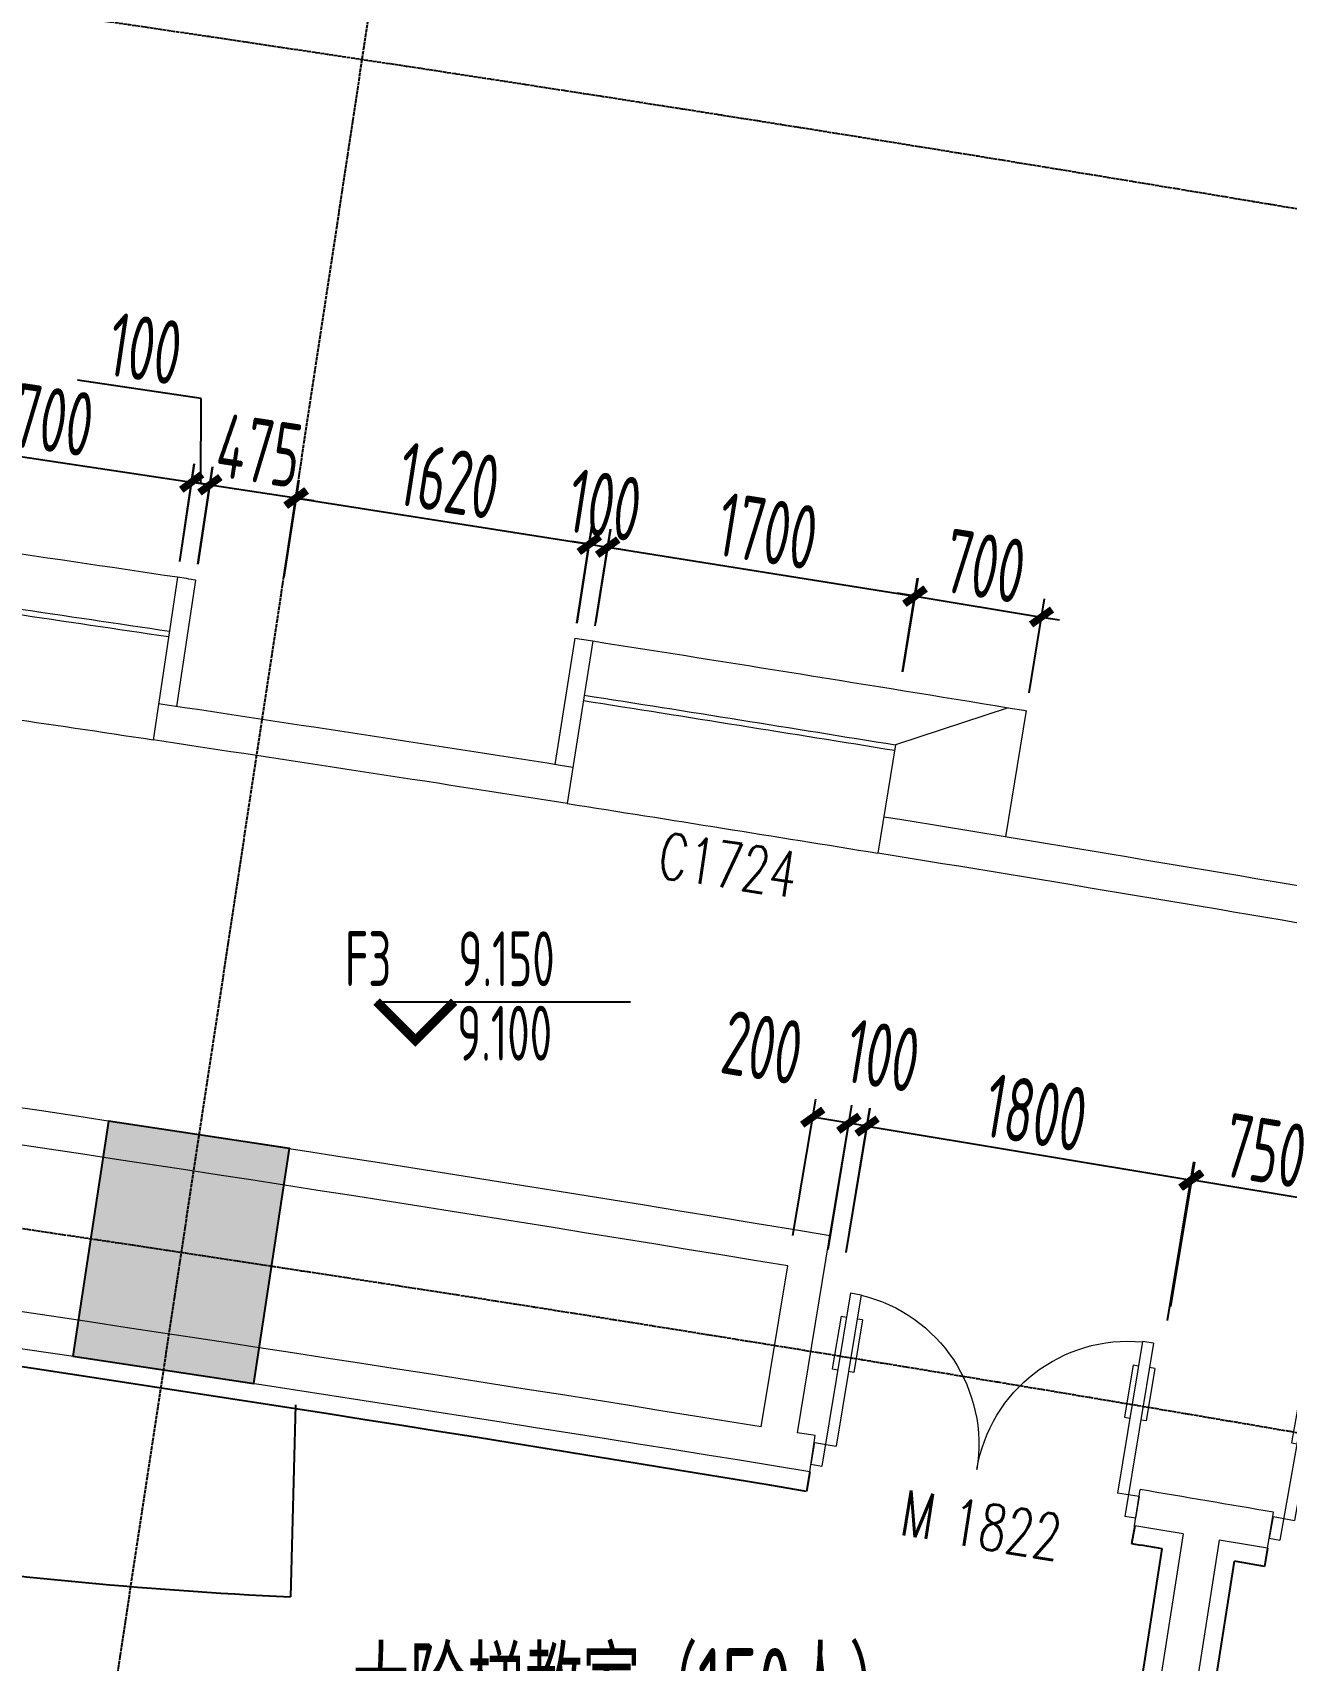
# Model space of a CAD drawing. Header units: millimetres. Extents: x 11515858 to 24947533, y -12764720 to -6305528.
# Drawn here: x 11825359 to 11832216, y -6383283 to -6374378 of the extents above; entities that cross this region are included whole.
import ezdxf
from ezdxf.enums import TextEntityAlignment as Align

# ---------------------------------------------------------------- set-up
doc = ezdxf.new("R2010")
doc.units = ezdxf.units.MM
doc.header["$LTSCALE"] = 10
for name, pattern in [('A2-RG-AXIS$0$CENTER', [2, 1.25, -0.25, 0.25, -0.25]), ('A2-RG-AXIS$0$DOTE', [2.42, 2, -0.2, 0.02, -0.2]), ('A2-RI-F3$0$DOT2', [0.125, 0, -0.125]), ('A2-RI-F3$0$HIDDEN', [0.375, 0.25, -0.125])]:
    doc.linetypes.add(name, pattern=pattern)
for name, color, linetype in [('A2-RB-F3$0$$34$A-DIMS-100', 1, 'Continuous'), ('A2-RB-F3$0$A-DIMS-100', 1, 'Continuous'), ('A2-RD-F3$0$A-STRS', 50, 'Continuous'), ('A2-RG-AXIS$0$A-DIMS-100', 1, 'Continuous'), ('A2-RG-AXIS$0$A-GRID', 1, 'A2-RG-AXIS$0$CENTER'), ('A2-RI-F3$0$$0$A-SYMB-AREA', 4, 'Continuous'), ('A2-RI-F3$0$$0$A-SYMB-NAME', 4, 'Continuous'), ('A2-RI-F3$0$$2$A-SYMB', 4, 'Continuous'), ('A2-RI-F3$0$A-SYMB-DOOR', 4, 'Continuous'), ('A2-RI-F3$0$an-door', 2, 'Continuous'), ('A2-RI-F3$0$WINDOW_TEXT', 7, 'Continuous'), ('A2-RS-F3$0$A-HATH-GRAY', 8, 'Continuous'), ('A2-RS-F3$0$A-WALL-CONC', 6, 'Continuous')]:
    doc.layers.add(name, color=color, linetype=linetype)
for name, color, linetype, lineweight in [('A2-RI-F3$0$A-DOOR', 32, 'Continuous', 5), ('A2-RI-F3$0$A-FLOR-OTLN', 4, 'A2-RI-F3$0$DOT2', 5), ('A2-RI-F3$0$A-GLAZ', 140, 'Continuous', 5), ('A2-RI-F3$0$A-WALL', 7, 'Continuous', 5)]:
    doc.layers.add(name, color=color, linetype=linetype, lineweight=lineweight)
doc.styles.add('A2-RB-F3$0$$0$XD2008', font='hzs.shx', dxfattribs={"width": 0.7, "bigfont": 'hztxt.shx'})
doc.styles.add('A2-RB-F3$0$XD2008', font='hzs.shx', dxfattribs={"width": 0.7, "bigfont": 'hztxt.shx'})
doc.styles.add('A2-RG-AXIS$0$XD2008', font='hzs.shx', dxfattribs={"width": 0.7, "bigfont": 'hztxt.shx'})
doc.styles.add('A2-RI-F3$0$$0$ECADI', font='hzs.shx', dxfattribs={"width": 0.7, "bigfont": 'hztxt.shx'})
doc.styles.add('A2-RI-F3$0$$0$XD2008', font='hzs.shx', dxfattribs={"width": 0.7, "bigfont": 'hztxt.shx'})
doc.styles.add('A2-RI-F3$0$ECADI-TXT', font='simplex.shx', dxfattribs={"bigfont": 'hztxt.shx'})
doc.styles.add('A2-RI-F3$0$SIMPLEX', font='simplex.shx', dxfattribs={"width": 0.7})
doc.dimstyles.new('A2-RB-F3$0$$0$XD100$0', dxfattribs={"dimscale": 100, "dimtxt": 3.5, "dimasz": 1, "dimexe": 1, "dimexo": 2, "dimgap": 0.5, "dimtad": 1, "dimdec": 0, "dimdsep": 46, "dimtxsty": 'A2-RB-F3$0$$0$XD2008', "dimblk1": 'A2-RB-F3$0$$20$_ArchTick', "dimblk2": 'A2-RB-F3$0$$20$_ArchTick', "dimsah": 1, "dimcen": 2.5, "dimclrt": 4, "dimaunit": 1, "dimadec": 0, "dimazin": 0, "dimtfac": 1, "dimtdec": 0, "dimtix": 1, "dimtmove": 2, "dimatfit": 3, "dimfxl": 0, "dimtolj": 1, "dimtzin": 0, "dimarcsym": 0})
doc.dimstyles.new('A2-RB-F3$0$XD100$0', dxfattribs={"dimscale": 100, "dimtxt": 3.5, "dimasz": 1, "dimexe": 1, "dimexo": 2, "dimgap": 0.5, "dimtad": 1, "dimdec": 0, "dimdsep": 46, "dimtxsty": 'A2-RB-F3$0$XD2008', "dimblk1": 'A2-RB-F3$0$_ArchTick', "dimblk2": 'A2-RB-F3$0$_ArchTick', "dimsah": 1, "dimcen": 2.5, "dimclrt": 4, "dimaunit": 1, "dimadec": 0, "dimazin": 0, "dimtfac": 1, "dimtdec": 0, "dimtix": 1, "dimtmove": 1, "dimatfit": 3, "dimfxl": 0, "dimtolj": 1, "dimtzin": 0, "dimarcsym": 0})
doc.dimstyles.new('A2-RG-AXIS$0$XD150', dxfattribs={"dimscale": 300, "dimtxt": 2.5, "dimasz": 1.5, "dimexe": 1, "dimexo": 2, "dimgap": 0.5, "dimtad": 1, "dimdec": 0, "dimdsep": 46, "dimtxsty": 'A2-RG-AXIS$0$XD2008', "dimcen": 2.5, "dimclrt": 4, "dimaunit": 1, "dimadec": 3, "dimazin": 0, "dimtfac": 1, "dimtdec": 0, "dimtmove": 2, "dimatfit": 3, "dimfxl": 0, "dimtolj": 1, "dimtzin": 0, "dimarcsym": 0})

# ---------------------------------------------------------------- blocks, each defined once
blk = doc.blocks.new('A2-RG-AXIS$0$_ArchTick')
at = {"color": 0, "linetype": 'ByBlock', "const_width": 0.4}
blk.add_lwpolyline([(-0.5, -0.5), (0.5, 0.5)], dxfattribs=at)
blk = doc.blocks.new('*D550')
at = {"layer": 'A2-RG-AXIS$0$A-DIMS-100', "color": 0, "lineweight": -2, "ltscale": 3, "transparency": 16777216}
for p, q in [((11817997.6, -6372970), (11818828.8, -6366170.6)), ((11827204.6, -6374229.9), (11828230.7, -6367457.2))]:
    blk.add_line(p, q, dxfattribs=at)
blk.add_arc((11778730.7, -6694178.7), 330300, 81.384916, 83.030335, dxfattribs=at)
at = {"layer": 'Defpoints', "color": 0, "ltscale": 3, "transparency": 16777216}
for p in [(11825079.8, -6367146.8), (11817961.2, -6373267.7), (11827159.6, -6374526.5), (11778730.7, -6694178.7)]:
    blk.add_point(p, dxfattribs=at)
at = {"layer": 'A2-RG-AXIS$0$A-DIMS-100', "color": 0, "lineweight": -2, "ltscale": 3, "transparency": 16777216, "xscale": 150, "yscale": 150, "zscale": 150}
for p, rotation in [((11818810.6, -6366319.5), 173.0303346336148), ((11828208.2, -6367605.5), 351.3849162218818)]:
    blk.add_blockref('A2-RG-AXIS$0$_ArchTick', p, dxfattribs=dict(at, rotation=rotation))
at = {"layer": 'A2-RG-AXIS$0$A-DIMS-100', "color": 4, "ltscale": 3, "transparency": 16777216, "insert": (11823554.4, -6366633.3), "char_height": 375, "attachment_point": 5, "rotation": 352.20763, "style": 'A2-RG-AXIS$0$XD2008'}
blk.add_mtext('\\A1;1°38\'44"', dxfattribs=at)
blk = doc.blocks.new('*D552')
at = {"layer": 'A2-RG-AXIS$0$A-DIMS-100', "color": 0, "lineweight": -2, "ltscale": 3, "transparency": 16777216}
for p, q in [((11827204.6, -6374229.9), (11828230.7, -6367457.2)), ((11836371.6, -6375753.7), (11837591.7, -6369013.3))]:
    blk.add_line(p, q, dxfattribs=at)
blk.add_arc((11778730.7, -6694178.7), 330300, 79.739498, 81.384916, dxfattribs=at)
at = {"layer": 'Defpoints', "color": 0, "ltscale": 3, "transparency": 16777216}
for p in [(11834451.1, -6368612.6), (11827159.6, -6374526.5), (11836318.2, -6376048.9), (11778730.7, -6694178.7)]:
    blk.add_point(p, dxfattribs=at)
at = {"layer": 'A2-RG-AXIS$0$A-DIMS-100', "color": 0, "lineweight": -2, "ltscale": 3, "transparency": 16777216, "xscale": 150, "yscale": 150, "zscale": 150}
for p, rotation in [((11828208.2, -6367605.5), 171.3849162218802), ((11837565, -6369160.9), 349.7394978101465)]:
    blk.add_blockref('A2-RG-AXIS$0$_ArchTick', p, dxfattribs=dict(at, rotation=rotation))
at = {"layer": 'A2-RG-AXIS$0$A-DIMS-100', "color": 4, "ltscale": 3, "transparency": 16777216, "insert": (11832941.1, -6368055.4), "char_height": 375, "attachment_point": 5, "rotation": 350.56221, "style": 'A2-RG-AXIS$0$XD2008'}
blk.add_mtext('\\A1;1°38\'44"', dxfattribs=at)
blk = doc.blocks.new('A2-RB-F3$0$$20$_ArchTick')
at = {"color": 0, "linetype": 'ByBlock', "const_width": 0.4}
blk.add_lwpolyline([(-0.5, -0.5), (0.5, 0.5)], dxfattribs=at)
blk = doc.blocks.new('*D1053')
at = {"layer": 'A2-RB-F3$0$$34$A-DIMS-100', "color": 0, "lineweight": -2, "ltscale": 3, "transparency": 16777216}
for p, q in [((11829807.9, -6381052), (11829939.2, -6380261.8)), ((11829922.8, -6380360.4), (11831698.5, -6380655.5)), ((11831583.6, -6381347.1), (11831714.9, -6380556.9))]:
    blk.add_line(p, q, dxfattribs=at)
at = {"layer": 'Defpoints', "color": 0, "ltscale": 3, "transparency": 16777216}
for p in [(11831698.5, -6380655.5), (11829775.1, -6381249.3), (11831550.8, -6381544.4)]:
    blk.add_point(p, dxfattribs=at)
at = {"layer": 'A2-RB-F3$0$$34$A-DIMS-100', "color": 0, "lineweight": -2, "ltscale": 3, "transparency": 16777216, "xscale": 100, "yscale": 100, "zscale": 100}
for p, rotation in [((11829922.8, -6380360.4), 170.565285652443), ((11831698.5, -6380655.5), 350.565285652443)]:
    blk.add_blockref('A2-RB-F3$0$$20$_ArchTick', p, dxfattribs=dict(at, rotation=rotation))
at = {"layer": 'A2-RB-F3$0$$34$A-DIMS-100', "color": 4, "ltscale": 3, "transparency": 16777216, "insert": (11830847.6, -6380286), "char_height": 350, "attachment_point": 5, "rotation": 350.56529, "style": 'A2-RB-F3$0$$0$XD2008'}
blk.add_mtext('\\A1;1800', dxfattribs=at)
blk = doc.blocks.new('*D1054')
at = {"layer": 'A2-RB-F3$0$$34$A-DIMS-100', "color": 0, "lineweight": -2, "ltscale": 3, "transparency": 16777216}
for p, q in [((11831565.8, -6381423.2), (11831710, -6380556)), ((11832433.1, -6380777.6), (11831693.6, -6380654.7)), ((11832305.4, -6381546.2), (11832449.5, -6380679))]:
    blk.add_line(p, q, dxfattribs=at)
at = {"layer": 'Defpoints', "color": 0, "ltscale": 3, "transparency": 16777216}
for p in [(11831693.6, -6380654.7), (11831533, -6381620.5), (11832272.6, -6381743.5)]:
    blk.add_point(p, dxfattribs=at)
at = {"layer": 'A2-RB-F3$0$$34$A-DIMS-100', "color": 0, "lineweight": -2, "ltscale": 3, "transparency": 16777216, "xscale": 100, "yscale": 100, "zscale": 100}
for p, rotation in [((11831693.6, -6380654.7), 170.5613517097624), ((11832433.1, -6380777.6), 350.5613517097623)]:
    blk.add_blockref('A2-RB-F3$0$$20$_ArchTick', p, dxfattribs=dict(at, rotation=rotation))
at = {"layer": 'A2-RB-F3$0$$34$A-DIMS-100', "color": 4, "ltscale": 3, "transparency": 16777216, "insert": (11832100.3, -6380494.2), "char_height": 350, "attachment_point": 5, "rotation": 350.56135, "style": 'A2-RB-F3$0$$0$XD2008'}
blk.add_mtext('\\A1;750', dxfattribs=at)
blk = doc.blocks.new('*D1058')
at = {"layer": 'A2-RB-F3$0$$34$A-DIMS-100', "color": 0, "lineweight": -2, "ltscale": 3, "transparency": 16777216}
for p, q in [((11829709.3, -6381035.8), (11829839.8, -6380245.4)), ((11829807.9, -6381052), (11829938.4, -6380261.7)), ((11829823.5, -6380344), (11829724.8, -6380327.8)), ((11829922.1, -6380360.3), (11829823.5, -6380344)), ((11829922.1, -6380360.3), (11830020.7, -6380376.6))]:
    blk.add_line(p, q, dxfattribs=at)
at = {"layer": 'Defpoints', "color": 0, "ltscale": 3, "transparency": 16777216}
for p in [(11829823.5, -6380344), (11829676.7, -6381233.1), (11829775.3, -6381249.4)]:
    blk.add_point(p, dxfattribs=at)
at = {"layer": 'A2-RB-F3$0$$34$A-DIMS-100', "color": 0, "lineweight": -2, "ltscale": 3, "transparency": 16777216, "xscale": 100, "yscale": 100, "zscale": 100}
for p, rotation in [((11829823.5, -6380344), 350.6253598082517), ((11829922.1, -6380360.3), 170.6253598082517)]:
    blk.add_blockref('A2-RB-F3$0$$20$_ArchTick', p, dxfattribs=dict(at, rotation=rotation))
at = {"layer": 'A2-RB-F3$0$$34$A-DIMS-100', "color": 4, "ltscale": 3, "transparency": 16777216, "insert": (11830010, -6379974.7), "char_height": 350, "attachment_point": 5, "rotation": 350.62536, "style": 'A2-RB-F3$0$$0$XD2008'}
blk.add_mtext('\\A1;100', dxfattribs=at)
blk = doc.blocks.new('*D1059')
at = {"layer": 'A2-RB-F3$0$$34$A-DIMS-100', "color": 0, "lineweight": -2, "ltscale": 3, "transparency": 16777216}
for p, q in [((11829517.4, -6380958.4), (11829641.8, -6380212.4)), ((11829714.7, -6380991.3), (11829839.1, -6380245.3)), ((11829822.6, -6380343.9), (11829625.4, -6380311))]:
    blk.add_line(p, q, dxfattribs=at)
at = {"layer": 'Defpoints', "color": 0, "ltscale": 3, "transparency": 16777216}
for p in [(11829625.4, -6380311), (11829484.6, -6381155.7), (11829681.8, -6381188.5)]:
    blk.add_point(p, dxfattribs=at)
at = {"layer": 'A2-RB-F3$0$$34$A-DIMS-100', "color": 0, "lineweight": -2, "ltscale": 3, "transparency": 16777216, "xscale": 100, "yscale": 100, "zscale": 100}
for p, rotation in [((11829625.4, -6380311), 170.5362093238355), ((11829822.6, -6380343.9), 350.5362093238356)]:
    blk.add_blockref('A2-RB-F3$0$$20$_ArchTick', p, dxfattribs=dict(at, rotation=rotation))
at = {"layer": 'A2-RB-F3$0$$34$A-DIMS-100', "color": 4, "ltscale": 3, "transparency": 16777216, "insert": (11829350.6, -6379929.8), "char_height": 350, "attachment_point": 5, "rotation": 350.53621, "style": 'A2-RB-F3$0$$0$XD2008'}
blk.add_mtext('\\A1;200', dxfattribs=at)
blk = doc.blocks.new('A2-RB-F3$0$_ArchTick')
at = {"color": 0, "linetype": 'ByBlock', "const_width": 0.4}
blk.add_lwpolyline([(-0.5, -0.5), (0.5, 0.5)], dxfattribs=at)
blk = doc.blocks.new('*D928')
at = {"layer": 'A2-RB-F3$0$A-DIMS-100', "color": 0, "lineweight": -2, "transparency": 16777216}
for p, q in [((11824482.6, -6377020.9), (11824561.7, -6376488.3)), ((11824547, -6376587.2), (11826228.3, -6376836.9)), ((11826163.8, -6377270.7), (11826243, -6376738))]:
    blk.add_line(p, q, dxfattribs=at)
at = {"layer": 'Defpoints', "color": 0, "transparency": 16777216}
for p in [(11826228.3, -6376836.9), (11824453.2, -6377218.7), (11826134.5, -6377468.5)]:
    blk.add_point(p, dxfattribs=at)
at = {"layer": 'A2-RB-F3$0$A-DIMS-100', "color": 0, "lineweight": -2, "transparency": 16777216, "xscale": 100, "yscale": 100, "zscale": 100}
for p, rotation in [((11824547, -6376587.2), 171.5500152106039), ((11826228.3, -6376836.9), 351.5500152106039)]:
    blk.add_blockref('A2-RB-F3$0$_ArchTick', p, dxfattribs=dict(at, rotation=rotation))
at = {"layer": 'A2-RB-F3$0$A-DIMS-100', "color": 4, "transparency": 16777216, "insert": (11825420.7, -6376489.5), "char_height": 350, "attachment_point": 5, "rotation": 351.55002, "style": 'A2-RB-F3$0$XD2008'}
blk.add_mtext('\\A1;1700', dxfattribs=at)
blk = doc.blocks.new('*D929')
at = {"layer": 'A2-RB-F3$0$A-DIMS-100', "color": 0, "lineweight": -2, "transparency": 16777216}
for p, q in [((11826280.2, -6376380.5), (11825604.4, -6376279.4)), ((11826278.4, -6376844.4), (11826280.2, -6376380.5)), ((11826164.1, -6377270.7), (11826243.8, -6376738.1)), ((11826263, -6377285.5), (11826342.7, -6376752.9)), ((11826229, -6376837), (11826327.9, -6376851.8))]:
    blk.add_line(p, q, dxfattribs=at)
at = {"layer": 'Defpoints', "color": 0, "transparency": 16777216}
for p in [(11826327.9, -6376851.8), (11826134.5, -6377468.5), (11826233.4, -6377483.3)]:
    blk.add_point(p, dxfattribs=at)
at = {"layer": 'A2-RB-F3$0$A-DIMS-100', "color": 0, "lineweight": -2, "transparency": 16777216, "xscale": 100, "yscale": 100, "zscale": 100}
for p, rotation in [((11826229, -6376837), 171.4871209038799), ((11826327.9, -6376851.8), 351.4871209038799)]:
    blk.add_blockref('A2-RB-F3$0$_ArchTick', p, dxfattribs=dict(at, rotation=rotation))
at = {"layer": 'A2-RB-F3$0$A-DIMS-100', "color": 4, "transparency": 16777216, "insert": (11825975.6, -6376107.4), "char_height": 350, "attachment_point": 5, "rotation": 351.48712, "style": 'A2-RB-F3$0$XD2008'}
blk.add_mtext('\\A1;100', dxfattribs=at)
blk = doc.blocks.new('*D930')
at = {"layer": 'A2-RB-F3$0$A-DIMS-100', "color": 0, "lineweight": -2, "transparency": 16777216}
for p, q in [((11826263.3, -6377285.6), (11826344.1, -6376753.1)), ((11826329.1, -6376852), (11826230.2, -6376837)), ((11826329.1, -6376852), (11826798.6, -6376923.2)), ((11826732.9, -6377356.8), (11826813.6, -6376824.3)), ((11826798.6, -6376923.2), (11826897.5, -6376938.2))]:
    blk.add_line(p, q, dxfattribs=at)
at = {"layer": 'Defpoints', "color": 0, "transparency": 16777216}
for p in [(11826798.6, -6376923.2), (11826233.4, -6377483.3), (11826702.9, -6377554.5)]:
    blk.add_point(p, dxfattribs=at)
at = {"layer": 'A2-RB-F3$0$A-DIMS-100', "color": 0, "lineweight": -2, "transparency": 16777216, "xscale": 100, "yscale": 100, "zscale": 100}
for p, rotation in [((11826329.1, -6376852), 351.3775300344866), ((11826798.6, -6376923.2), 171.3775300344865)]:
    blk.add_blockref('A2-RB-F3$0$_ArchTick', p, dxfattribs=dict(at, rotation=rotation))
at = {"layer": 'A2-RB-F3$0$A-DIMS-100', "color": 4, "transparency": 16777216, "insert": (11826597.6, -6376665.1), "char_height": 350, "attachment_point": 5, "rotation": 351.37753, "style": 'A2-RB-F3$0$XD2008'}
blk.add_mtext('\\A1;475', dxfattribs=at)
blk = doc.blocks.new('*D931')
at = {"layer": 'A2-RB-F3$0$A-DIMS-100', "color": 0, "lineweight": -2, "transparency": 16777216}
for p, q in [((11826733.9, -6377356.9), (11826817.1, -6376827)), ((11826801.6, -6376925.8), (11828402.4, -6377177.1)), ((11828334.8, -6377608.3), (11828418, -6377078.3))]:
    blk.add_line(p, q, dxfattribs=at)
at = {"layer": 'Defpoints', "color": 0, "transparency": 16777216}
for p in [(11828402.4, -6377177.1), (11826702.9, -6377554.5), (11828303.7, -6377805.8)]:
    blk.add_point(p, dxfattribs=at)
at = {"layer": 'A2-RB-F3$0$A-DIMS-100', "color": 0, "lineweight": -2, "transparency": 16777216, "xscale": 100, "yscale": 100, "zscale": 100}
for p, rotation in [((11826801.6, -6376925.8), 171.0769433114648), ((11828402.4, -6377177.1), 351.0769433114648)]:
    blk.add_blockref('A2-RB-F3$0$_ArchTick', p, dxfattribs=dict(at, rotation=rotation))
at = {"layer": 'A2-RB-F3$0$A-DIMS-100', "color": 4, "transparency": 16777216, "insert": (11827636.9, -6376829.2), "char_height": 350, "attachment_point": 5, "rotation": 351.07694, "style": 'A2-RB-F3$0$XD2008'}
blk.add_mtext('\\A1;1620', dxfattribs=at)
blk = doc.blocks.new('*D932')
at = {"layer": 'A2-RB-F3$0$A-DIMS-100', "color": 0, "lineweight": -2, "transparency": 16777216}
for p, q in [((11828336.7, -6377608.6), (11828419.9, -6377078.6)), ((11828404.4, -6377177.4), (11828305.6, -6377161.9)), ((11828435.5, -6377624.1), (11828518.7, -6377094.2)), ((11828404.4, -6377177.4), (11828503.2, -6377192.9)), ((11828503.2, -6377192.9), (11828602, -6377208.5))]:
    blk.add_line(p, q, dxfattribs=at)
at = {"layer": 'Defpoints', "color": 0, "transparency": 16777216}
for p in [(11828503.2, -6377192.9), (11828305.7, -6377806.2), (11828404.5, -6377821.7)]:
    blk.add_point(p, dxfattribs=at)
at = {"layer": 'A2-RB-F3$0$A-DIMS-100', "color": 0, "lineweight": -2, "transparency": 16777216, "xscale": 100, "yscale": 100, "zscale": 100}
for p, rotation in [((11828404.4, -6377177.4), 351.0761823044297), ((11828503.2, -6377192.9), 171.0761823044297)]:
    blk.add_blockref('A2-RB-F3$0$_ArchTick', p, dxfattribs=dict(at, rotation=rotation))
at = {"layer": 'A2-RB-F3$0$A-DIMS-100', "color": 4, "transparency": 16777216, "insert": (11828488.7, -6376962.9), "char_height": 350, "attachment_point": 5, "rotation": 351.07618, "style": 'A2-RB-F3$0$XD2008'}
blk.add_mtext('\\A1;100', dxfattribs=at)
blk = doc.blocks.new('*D933')
at = {"layer": 'A2-RB-F3$0$A-DIMS-100', "color": 0, "lineweight": -2, "transparency": 16777216}
for p, q in [((11828438.7, -6377607.6), (11828520.7, -6377094.4)), ((11828504.9, -6377193.2), (11830183.2, -6377461.4)), ((11830116.9, -6377875.8), (11830198.9, -6377362.6))]:
    blk.add_line(p, q, dxfattribs=at)
at = {"layer": 'Defpoints', "color": 0, "transparency": 16777216}
for p in [(11830183.2, -6377461.4), (11828407.1, -6377805.1), (11830085.4, -6378073.3)]:
    blk.add_point(p, dxfattribs=at)
at = {"layer": 'A2-RB-F3$0$A-DIMS-100', "color": 0, "lineweight": -2, "transparency": 16777216, "xscale": 100, "yscale": 100, "zscale": 100}
for p, rotation in [((11828504.9, -6377193.2), 170.9206032166949), ((11830183.2, -6377461.4), 350.9206032166949)]:
    blk.add_blockref('A2-RB-F3$0$_ArchTick', p, dxfattribs=dict(at, rotation=rotation))
at = {"layer": 'A2-RB-F3$0$A-DIMS-100', "color": 4, "transparency": 16777216, "insert": (11829379.5, -6377105.1), "char_height": 350, "attachment_point": 5, "rotation": 350.9206, "style": 'A2-RB-F3$0$XD2008'}
blk.add_mtext('\\A1;1700', dxfattribs=at)
blk = doc.blocks.new('*D934')
at = {"layer": 'A2-RB-F3$0$A-DIMS-100', "color": 0, "lineweight": -2, "transparency": 16777216}
for p, q in [((11830117.9, -6377875.6), (11830202.4, -6377362.9)), ((11830186.1, -6377461.5), (11830087.4, -6377445.3)), ((11830186.1, -6377461.5), (11830876.6, -6377575.2)), ((11830808.4, -6377989.4), (11830892.9, -6377476.6)), ((11830876.6, -6377575.2), (11830975.3, -6377591.5))]:
    blk.add_line(p, q, dxfattribs=at)
at = {"layer": 'Defpoints', "color": 0, "transparency": 16777216}
for p in [(11830876.6, -6377575.2), (11830085.4, -6378073), (11830775.9, -6378186.7)]:
    blk.add_point(p, dxfattribs=at)
at = {"layer": 'A2-RB-F3$0$A-DIMS-100', "color": 0, "lineweight": -2, "transparency": 16777216, "xscale": 100, "yscale": 100, "zscale": 100}
for p, rotation in [((11830186.1, -6377461.5), 350.6477775384399), ((11830876.6, -6377575.2), 170.6477775384399)]:
    blk.add_blockref('A2-RB-F3$0$_ArchTick', p, dxfattribs=dict(at, rotation=rotation))
at = {"layer": 'A2-RB-F3$0$A-DIMS-100', "color": 4, "transparency": 16777216, "insert": (11830567.9, -6377296.4), "char_height": 350, "attachment_point": 5, "rotation": 350.64778, "style": 'A2-RB-F3$0$XD2008'}
blk.add_mtext('\\A1;700', dxfattribs=at)
blk = doc.blocks.new('A2-RD-F3')
at = {"layer": 'A2-RD-F3$0$A-STRS', "linetype": 'Continuous'}
blk.add_line((11826795.7, -6381885.5), (11826769, -6382934.9), dxfattribs=at)
blk.add_arc((11827887.3, -6358657.5), 24303.1, 255.86409, 267.36277, dxfattribs=at)
blk = doc.blocks.new('A2-RI-F3$0$$1$5erhfh')
at = {"layer": 'A2-RI-F3$0$$0$A-SYMB-AREA', "style": 'A2-RI-F3$0$$0$ECADI', "width": 0.7}
blk.add_attdef('340M2', text='', height=2.5, dxfattribs=at).set_placement((0, 1.25), align=Align.MIDDLE_LEFT)
at = {"layer": 'A2-RI-F3$0$$0$A-SYMB-NAME', "style": 'A2-RI-F3$0$$0$ECADI', "width": 0.7}
blk.add_attdef('CHINESENAME', (-12.292, 3.087), '', height=4.5, dxfattribs=at)
blk = doc.blocks.new('A2-RI-F3$0$Bay 1')
at = {"layer": 'A2-RI-F3$0$A-FLOR-OTLN', "linetype": 'Continuous'}
for radius, end in [(320350, 93.622485), (319450, 93.519662)]:
    blk.add_arc((19611.4, -318847.5), radius, 93.211108, end, dxfattribs=at)
at = {"layer": 'A2-RI-F3$0$A-GLAZ'}
for radius in [320050, 320020]:
    blk.add_arc((19611.4, -318847.5), radius, 93.211108, 93.519662, dxfattribs=at)
at = {"layer": 'A2-RI-F3$0$A-WALL'}
for p, q in [((1666.9, 999.6), (1717.4, 101)), ((1766.8, 1005.2), (1806, 306.3)), ((-728.8, 856.2), (-684.6, 157.6)), ((-629, 862.5), (-36.8, 598.9)), ((-36.8, 598.9), (0, 0))]:
    blk.add_line(p, q, dxfattribs=at)
for start, end in [(93.193223, 93.211108), (93.622485, 93.64037)]:
    blk.add_arc((19611.4, -318847.5), 320350, start, end, dxfattribs=at)
blk = doc.blocks.new('A2-RI-F3$0$$DorLib2D$00000011')
for p, q in [((-0.4667, 0.4709), (-0.4667, -0.0625)), ((-0.4667, 0.4709), (-0.4333, 0.4709)), ((-0.4333, 0.4709), (-0.4333, 0.0042)), ((0.4333, 0.4709), (0.4333, 0.0042)), ((0.4667, 0.4709), (0.4333, 0.4709)), ((0.4667, 0.4709), (0.4667, -0.0625)), ((-0.4833, 0.3962), (-0.4667, 0.3962)), ((-0.4167, 0.3962), (-0.4333, 0.3962)), ((0.4167, 0.3962), (0.4333, 0.3962)), ((0.4833, 0.3962), (0.4667, 0.3962)), ((-0.4833, 0.2346), (-0.4667, 0.2346)), ((-0.4167, 0.2346), (-0.4333, 0.2346)), ((0.4167, 0.2346), (0.4333, 0.2346)), ((0.4833, 0.2346), (0.4667, 0.2346)), ((-0.5, 0.0042), (-0.4333, 0.0042)), ((-0.5, 0.0042), (-0.5, -0.0625)), ((0.5, 0.0042), (0.4333, 0.0042)), ((0.5, 0.0042), (0.5, -0.0625)), ((-0.5, -0.0625), (-0.4667, -0.0625)), ((0.5, -0.0625), (0.4667, -0.0625))]:
    blk.add_line(p, q)
at = {"lineweight": 13}
for p, q in [((-0.4833, 0.3962), (-0.4833, 0.2346)), ((-0.4167, 0.3962), (-0.4167, 0.2346)), ((0.4167, 0.3962), (0.4167, 0.2346)), ((0.4833, 0.3962), (0.4833, 0.2346))]:
    blk.add_line(p, q, dxfattribs=at)
for centre, start, end in [((-0.4667, 0.0042), 0, 85.904), ((0.4667, 0.0042), 94.096, 180)]:
    blk.add_arc(centre, 0.4667, start, end, dxfattribs=at)
blk = doc.blocks.new('A2-RI-F3$0$door-doublewing')
at = {"layer": 'A2-RI-F3$0$A-DOOR', "color": 4, "xscale": -0.9999999999999998, "rotation": 180}
blk.add_blockref('A2-RI-F3$0$$DorLib2D$00000011', (0, -0.0291), dxfattribs=at)
at = {"layer": 'A2-RI-F3$0$WINDOW_TEXT', "style": 'A2-RI-F3$0$SIMPLEX', "flags": 9}
blk.add_attdef('A', text='', height=1, dxfattribs=at).set_placement((0, 1.5), align=Align.MIDDLE)
blk = doc.blocks.new('A2-RI-F3$0$ECADI-TAG-DOOR')
blk = doc.blocks.new('A2-RI-F3$0$$2$ECADI-TAG-HGHT（国标）')
at = {"color": 1}
blk.add_line((-2.121, 2.121), (11.768, 2.121), dxfattribs=at)
at = {"color": 1, "const_width": 0.5}
blk.add_lwpolyline([(-2.121, 2.121), (0, 0), (2.121, 2.121)], dxfattribs=at)
at = {"style": 'A2-RI-F3$0$$0$XD2008', "width": 0.7}
blk.add_attdef('FL', text='', height=3, dxfattribs=at).set_placement((-2.689, 2.967), align=Align.RIGHT)
for tag, p in [('F.F.L.', (2.284, 2.967)), ('T.O.S.', (2.284, -1.104))]:
    blk.add_attdef(tag, p, '', height=3, dxfattribs=at)
blk = doc.blocks.new('A2-RS-F3')
at = {"layer": 'A2-RS-F3$0$A-HATH-GRAY', "ltscale": 3}
h = blk.add_hatch(color=256, dxfattribs=at)
h.paths.add_polyline_path([(11780370.9, -6378132.8), (11781370.9, -6378139.6), (11781379.7, -6376839.6), (11780379.7, -6376832.8)])
h.paths.add_polyline_path([(11771295.3, -6378216.2), (11772295, -6378194.3), (11772266.5, -6376894.6), (11771266.7, -6376916.1)])
h.paths.add_polyline_path([(11789445.2, -6378310.2), (11790444.5, -6378345.7), (11790490.7, -6377046.5), (11789491.3, -6377010.6)])
h.paths.add_polyline_path([(11794061, -6377995.6), (11794659.8, -6378034.1), (11794711.1, -6377235.6), (11794112.3, -6377197.1)])
h.paths.add_polyline_path([(11762225.8, -6378560), (11763224.5, -6378509.3), (11763158.6, -6377210.6), (11762159.9, -6377261.3)])
h.paths.add_polyline_path([(11756037.9, -6378647), (11756835.4, -6378583.6), (11756756.1, -6377586.7), (11755958.6, -6377650.1)])
h.paths.add_polyline_path([(11801644.4, -6378461.8), (11802243.1, -6378500.3), (11802294.5, -6377701.9), (11801695.7, -6377663.4)])
h.paths.add_polyline_path([(11751541.3, -6379498.7), (11752338.8, -6379435.3), (11752219.8, -6377940), (11751422.4, -6378003.4)])
h.paths.add_polyline_path([(11807663.9, -6379405.7), (11808460.5, -6379479.9), (11808571.8, -6378285.1), (11807775.3, -6378210.6)])
h.paths.add_polyline_path([(11816584.8, -6380403.2), (11817577.3, -6380525.1), (11817735.8, -6379234.7), (11816743.2, -6379112.9)])
h.paths.add_polyline_path([(11825579.4, -6381618.6), (11826568.2, -6381768.4), (11826762.9, -6380483.1), (11825774.2, -6380333.3)])
h.paths.add_polyline_path([(11793833.2, -6381538.6), (11794432, -6381577.1), (11794483.3, -6380778.7), (11793884.5, -6380740.2)])
h.paths.add_polyline_path([(11801416.6, -6382004.6), (11802015.3, -6382043.1), (11802066.7, -6381244.7), (11801467.9, -6381206.2)])
h.paths.add_polyline_path([(11834536.4, -6383084.9), (11835520.4, -6383263), (11835752, -6381983.8), (11834767.9, -6381805.7)])
h.paths.add_polyline_path([(11843441.7, -6384836.8), (11844420.2, -6385043.1), (11844688.3, -6383771), (11843709.9, -6383564.7)])
h.paths.add_polyline_path([(11849706.8, -6386047.7), (11850486.4, -6386227.4), (11850720.8, -6385255.2), (11849941.2, -6385075.5)])
h.paths.add_polyline_path([(11756683.4, -6386771.7), (11757480.7, -6386706.4), (11757402.3, -6385711.3), (11756604.9, -6385774.7)])
h.paths.add_polyline_path([(11752167.8, -6387373.9), (11752965.3, -6387310.5), (11752846.3, -6385815.2), (11752048.8, -6385878.6)])
h.paths.add_polyline_path([(11854131.9, -6387106.5), (11854911.5, -6387286.2), (11855145.9, -6386314), (11854366.3, -6386134.3)])
h.paths.add_polyline_path([(11793236.4, -6390820.6), (11793835.2, -6390859), (11793886.5, -6390060.7), (11793287.7, -6390022.2)])
h.paths.add_polyline_path([(11800819.8, -6391285.9), (11801418.6, -6391324.4), (11801469.9, -6390525.9), (11800871.2, -6390487.4)])
h.paths.add_polyline_path([(11847832.2, -6393825.3), (11848611.8, -6394005), (11848846.2, -6393032.8), (11848066.6, -6392853.1)])
h.paths.add_polyline_path([(11780263.2, -6394032.4), (11781263.2, -6394039.2), (11781272, -6392739.2), (11780272, -6392732.1)])
h.paths.add_polyline_path([(11771644.2, -6394112.4), (11772644, -6394090.4), (11772615.4, -6392790.7), (11771615.7, -6392812.3)])
h.paths.add_polyline_path([(11788881, -6394200.2), (11789880.4, -6394235.7), (11789926.5, -6392936.5), (11788927.1, -6392900.6)])
h.paths.add_polyline_path([(11793008.6, -6394363.6), (11793607.4, -6394402.1), (11793658.7, -6393603.7), (11793059.9, -6393565.2)])
h.paths.add_polyline_path([(11763031, -6394439.6), (11764029.7, -6394388.9), (11763963.9, -6393090.2), (11762965.1, -6393140.9)])
h.paths.add_polyline_path([(11757322.6, -6394796.6), (11758120, -6394731.3), (11758040.8, -6393736.3), (11757243.3, -6393799.7)])
h.paths.add_polyline_path([(11800592, -6394828.7), (11801190.8, -6394867.2), (11801242.1, -6394068.8), (11800643.4, -6394030.3)])
h.paths.add_polyline_path([(11852257.4, -6394883.9), (11853037, -6395063.6), (11853271.3, -6394091.4), (11852491.7, -6393911.7)])
h.paths.add_polyline_path([(11752786.3, -6395149.5), (11753583.8, -6395086), (11753464.9, -6393590.8), (11752667.4, -6393654.2)])
h.paths.add_polyline_path([(11806188.5, -6395237.1), (11806985.1, -6395311.3), (11807096.4, -6394116.5), (11806299.9, -6394042)])
h.paths.add_polyline_path([(11814655.7, -6396186), (11815648.4, -6396307.3), (11815806.1, -6395016.9), (11814813.5, -6394895.6)])
h.paths.add_polyline_path([(11823197.5, -6397340.4), (11824186.2, -6397490.2), (11824381, -6396204.9), (11823392.2, -6396055.1)])
h.paths.add_polyline_path([(11831681.6, -6398728.6), (11832663, -6398920.7), (11832912.6, -6397644.9), (11831931.2, -6397452.8)])
h.paths.add_polyline_path([(11840164, -6400382.5), (11841142.5, -6400588.8), (11841410.7, -6399316.8), (11840432.2, -6399110.5)])
edge = h.paths.add_edge_path()
edge.add_arc((11780719.1, -6400485.4), 450, 0, 360)
edge = h.paths.add_edge_path()
edge.add_arc((11772285.6, -6400549.4), 450, 0, 360)
edge = h.paths.add_edge_path()
edge.add_arc((11789151.8, -6400663.7), 450, 0, 360)
edge = h.paths.add_edge_path()
edge.add_arc((11763857, -6400855.6), 450, 0, 360)
h.paths.add_polyline_path([(11845945.9, -6401651.6), (11846725.5, -6401831.2), (11846959.8, -6400859), (11846180.2, -6400679.3)])
edge = h.paths.add_edge_path()
edge.add_arc((11797575.5, -6401083.9), 450, 0, 360)
edge = h.paths.add_edge_path()
edge.add_arc((11755440.6, -6401403.6), 450.5, 0, 360)
edge = h.paths.add_edge_path()
edge.add_arc((11805983.7, -6401745.9), 450, 0, 360)
h.paths.add_polyline_path([(11850371.1, -6402710), (11851150.7, -6402889.7), (11851385, -6401917.5), (11850605.5, -6401737.8)])
edge = h.paths.add_edge_path()
edge.add_arc((11814369.4, -6402649), 450, 0, 360)
edge = h.paths.add_edge_path()
edge.add_arc((11822725.7, -6403792.5), 450, 0, 360)
edge = h.paths.add_edge_path()
edge.add_arc((11831045.7, -6405175.5), 450, 0, 360)
edge = h.paths.add_edge_path()
edge.add_arc((11839322.6, -6406796.9), 450.5, 0, 360)
edge = h.paths.add_edge_path()
edge.add_arc((11847549.5, -6408655.2), 450.5, 0, 360)
at = {"layer": 'A2-RS-F3$0$A-WALL-CONC'}
blk.add_3dface([(11825579.4, -6381618.6), (11826568.2, -6381768.4), (11826762.9, -6380483.1), (11825774.2, -6380333.3)], dxfattribs=at)
blk = doc.blocks.new('A2-RG-AXIS')
at = {"layer": 'A2-RG-AXIS$0$A-GRID', "linetype": 'A2-RG-AXIS$0$DOTE'}
blk.add_line((11827609, -6371560.4), (11821587.2, -6411306.8), dxfattribs=at)
for radius in [323300, 316700, 313400]:
    blk.add_arc((11778730.7, -6694178.7), radius, 75.589285, 95.407644, dxfattribs=at)
at = {"layer": 'A2-RG-AXIS$0$A-DIMS-100', "ltscale": 3}
for base, p2, picture, middle in [((11825079.8, -6367146.8), (11817961.2, -6373267.7), '*D550', (11823554.4, -6366633.3)), ((11834451.1, -6368612.6), (11836318.2, -6376048.9), '*D552', (11832941.1, -6368055.4))]:
    dim = blk.add_angular_dim_3p(base=base, center=(11778730.7, -6694178.7), p1=(11827159.6, -6374526.5), p2=p2, dimstyle='A2-RG-AXIS$0$XD150', override={"dimscale": 150, "dimasz": 1, "dimblk": 'A2-RG-AXIS$0$_ArchTick', "dimadec": 4}, dxfattribs=at)
    dim.commit()
    dim.dimension.update_dxf_attribs({"geometry": picture, "text_midpoint": middle})
blk = doc.blocks.new('A2-RB-F3')
at = {"layer": 'A2-RB-F3$0$$34$A-DIMS-100', "ltscale": 3}
for base, p1, p2, angle, picture, middle in [((11829625.4, -6380311), (11829681.8, -6381188.5), (11829484.6, -6381155.7), 170.53621, '*D1059', (11829350.6, -6379929.8)), ((11829823.5, -6380344), (11829775.3, -6381249.4), (11829676.7, -6381233.1), 170.62536, '*D1058', (11830010, -6379974.7))]:
    dim = blk.add_linear_dim(base=base, p1=p1, p2=p2, angle=angle, dimstyle='A2-RB-F3$0$$0$XD100$0', dxfattribs=at)
    dim.commit()
    dim.dimension.update_dxf_attribs({"geometry": picture, "text_midpoint": middle, "dimtype": 129})
for p1, p2, distance, picture, middle in [((11829775.1, -6381249.3), (11831550.8, -6381544.4), 901.1, '*D1053', (11830847.6, -6380286)), ((11832272.6, -6381743.5), (11831533, -6381620.5), -979.1, '*D1054', (11832100.3, -6380494.2))]:
    dim = blk.add_aligned_dim(p1=p1, p2=p2, distance=distance, dimstyle='A2-RB-F3$0$$0$XD100$0', dxfattribs=at)
    dim.commit()
    dim.dimension.update_dxf_attribs({"geometry": picture, "text_midpoint": middle})
at = {"layer": 'A2-RB-F3$0$A-DIMS-100'}
dim = blk.add_linear_dim(base=(11826327.9, -6376851.8), p1=(11826134.5, -6377468.5), p2=(11826233.4, -6377483.3), angle=351.48712, dimstyle='A2-RB-F3$0$XD100$0', dxfattribs=at)
dim.commit()
dim.dimension.update_dxf_attribs({"geometry": '*D929', "text_midpoint": (11826230.7, -6376373.1), "dimtype": 129})
for p1, p2, distance, picture, middle in [((11824453.2, -6377218.7), (11826134.5, -6377468.5), 638.5, '*D928', (11825420.7, -6376489.5)), ((11826233.4, -6377483.3), (11826702.9, -6377554.5), 638.5, '*D930', (11826597.6, -6376665.1)), ((11826702.9, -6377554.5), (11828303.7, -6377805.8), 636.4, '*D931', (11827636.9, -6376829.2)), ((11828305.7, -6377806.2), (11828404.5, -6377821.7), 636.4, '*D932', (11828488.7, -6376962.9)), ((11828407.1, -6377805.1), (11830085.4, -6378073.3), 619.7, '*D933', (11829379.5, -6377105.1)), ((11830085.4, -6378073), (11830775.9, -6378186.7), 619.7, '*D934', (11830567.9, -6377296.4))]:
    dim = blk.add_aligned_dim(p1=p1, p2=p2, distance=distance, dimstyle='A2-RB-F3$0$XD100$0', dxfattribs=at)
    dim.commit()
    dim.dimension.update_dxf_attribs({"geometry": picture, "text_midpoint": middle})
blk = doc.blocks.new('A2-RI-F3')
at = {"layer": 'A2-RI-F3$0$A-WALL'}
for p, q in [((11829541.6, -6382037.2), (11829719.6, -6380960)), ((11829344.2, -6382005.2), (11829489.6, -6381124.8)), ((11829609.8, -6382251), (11829639.3, -6382053.1)), ((11831385.7, -6382545.8), (11831415.3, -6382348)), ((11832113.4, -6382669.7), (11832145.9, -6382472.3)), ((11831651, -6382590.8), (11829704.6, -6394990)), ((11831848.2, -6382624.3), (11829901.8, -6395023.6))]:
    blk.add_line(p, q, dxfattribs=at)
for centre, radius, start, end in [((11778730.7, -6694178.7), 319650, 81.076385, 81.487422), ((11778730.7, -6694178.7), 319450, 81.076385, 81.487422), ((11778730.7, -6694178.7), 319650, 80.253374, 80.767832), ((11778730.7, -6694178.7), 319450, 80.253374, 80.767832), ((11784313.9, -6653873.6), 276665, 80.553922, 83.310027), ((11783400.7, -6659605.7), 282269, 80.602646, 83.018173), ((11778730.7, -6694178.7), 316250, 80.790631, 82.939796), ((11778730.7, -6694178.7), 316050, 80.735938, 82.939796), ((11778730.7, -6694178.7), 316250, 80.736457, 80.754396), ((11778730.7, -6694178.7), 316250, 80.276028, 80.410302), ((11778730.7, -6694178.7), 316050, 80.360831, 80.409536), ((11778730.7, -6694178.7), 316050, 80.275796, 80.32457)]:
    blk.add_arc(centre, radius, start, end, dxfattribs=at)
at = {"layer": 'A2-RI-F3$0$an-door'}
for p, q in [((11829610, -6382251), (11829592.1, -6382358)), ((11831386.1, -6382545.9), (11831369, -6382644.4)), ((11829617.1, -6394902.5), (11831536.9, -6382672.8)), ((11832113.3, -6382669.6), (11832096.3, -6382768.2)), ((11830011.3, -6394970.8), (11831931.3, -6382740))]:
    blk.add_line(p, q, dxfattribs=at)
for centre, radius, start, end in [((11784313.9, -6653873.6), 275265, 80.532419, 83.24899), ((11778730.7, -6694178.7), 315950, 80.37874, 80.409615), ((11778730.7, -6694178.7), 315950, 80.275826, 80.306196)]:
    blk.add_arc(centre, radius, start, end, dxfattribs=at)
at = {"linetype": 'A2-RI-F3$0$HIDDEN', "ltscale": 3}
blk.add_blockref('A2-RG-AXIS', (0, 0), dxfattribs=at)
at = {"rotation": 348.2760116286211}
blk.add_blockref('A2-RI-F3$0$Bay 1', (11824315.7, -6377998), dxfattribs=at)
at = {"xscale": -1, "rotation": 354.2872915802545}
blk.add_blockref('A2-RI-F3$0$Bay 1', (11829981.8, -6378866.9), dxfattribs=at)
ref = blk.add_blockref('A2-RI-F3$0$$1$5erhfh', (11828960.8, -6384098.4), dxfattribs=dict(xscale=100, yscale=100, zscale=100))
ref.add_attrib('CHINESENAME', '大阶梯教室（150人）', (11827106.1, -6383664.8), dxfattribs={"layer": 'A2-RI-F3$0$$0$A-SYMB-NAME', "height": 450, "style": 'A2-RI-F3$0$$0$ECADI', "width": 0.7})
at = {"layer": 'A2-RI-F3$0$$2$A-SYMB'}
ref = blk.add_blockref('A2-RI-F3$0$$2$ECADI-TAG-HGHT（国标）', (11827452.2, -6379891.5), dxfattribs=dict(at, xscale=100, yscale=100, zscale=100))
ref.add_attrib('F.F.L.', '9.150', (11827687.2, -6379594.7), dxfattribs={"layer": '0', "height": 300, "style": 'A2-RI-F3$0$$0$XD2008', "width": 0.7})
ref.add_attrib('T.O.S.', '9.100', (11827680.6, -6380001.9), dxfattribs={"layer": '0', "height": 300, "style": 'A2-RI-F3$0$$0$XD2008', "width": 0.7})
ref.add_attrib('FL', 'F3', dxfattribs={"layer": '0', "height": 300, "style": 'A2-RI-F3$0$$0$XD2008', "width": 0.7}).set_placement((11827320.9, -6379594), align=Align.RIGHT)
at = {"layer": 'A2-RI-F3$0$A-DOOR'}
for p, xscale, yscale, zscale, rotation in [((11830512.8, -6382298.3), 1799.999999996558, 1799.999999996558, 1799.999999996558, 170.56527100511), ((11833018.5, -6382711.7), 1799.999999997247, 1799.999999997247, 1799.999999997247, 169.9776083506428)]:
    blk.add_blockref('A2-RI-F3$0$door-doublewing', p, dxfattribs=dict(at, xscale=xscale, yscale=yscale, zscale=zscale, rotation=rotation))
at = {"layer": 'A2-RI-F3$0$A-SYMB-DOOR'}
ref = blk.add_blockref('A2-RI-F3$0$ECADI-TAG-DOOR', (11829639.1, -6379865.3), dxfattribs=dict(at, xscale=99.99999999932739, yscale=99.99999999932739, zscale=99.99999999932739, rotation=351.5177289679559))
ref.add_attrib('门窗主编号1', 'C1724', dxfattribs={"height": 250, "rotation": 351.51773, "style": 'A2-RI-F3$0$ECADI-TXT', "width": 0.7}).set_placement((11829519, -6379110.9), align=Align.RIGHT)
ref = blk.add_blockref('A2-RI-F3$0$ECADI-TAG-DOOR', (11830385.3, -6383378.7), dxfattribs=dict(at, xscale=99.99999999937754, yscale=99.99999999937754, zscale=99.99999999937754, rotation=350.9590107909631))
ref.add_attrib('门窗主编号1', 'M', dxfattribs={"height": 250, "rotation": 350.95901, "style": 'A2-RI-F3$0$ECADI-TXT', "width": 0.7}).set_placement((11830272.6, -6382623.2), align=Align.RIGHT)
ref.add_attrib('门窗主编号2', '1822', (11830369.7, -6382642.9, 333.3), dxfattribs={"height": 250, "rotation": 350.95901, "style": 'A2-RI-F3$0$ECADI-TXT', "width": 0.7})

msp = doc.modelspace()

# ---------------------------------------------------------------- block references
for name in ['A2-RB-F3', 'A2-RI-F3', 'A2-RG-AXIS', 'A2-RS-F3', 'A2-RD-F3']:
    msp.add_blockref(name, (0, 0))

doc.saveas('drawing.dxf')
